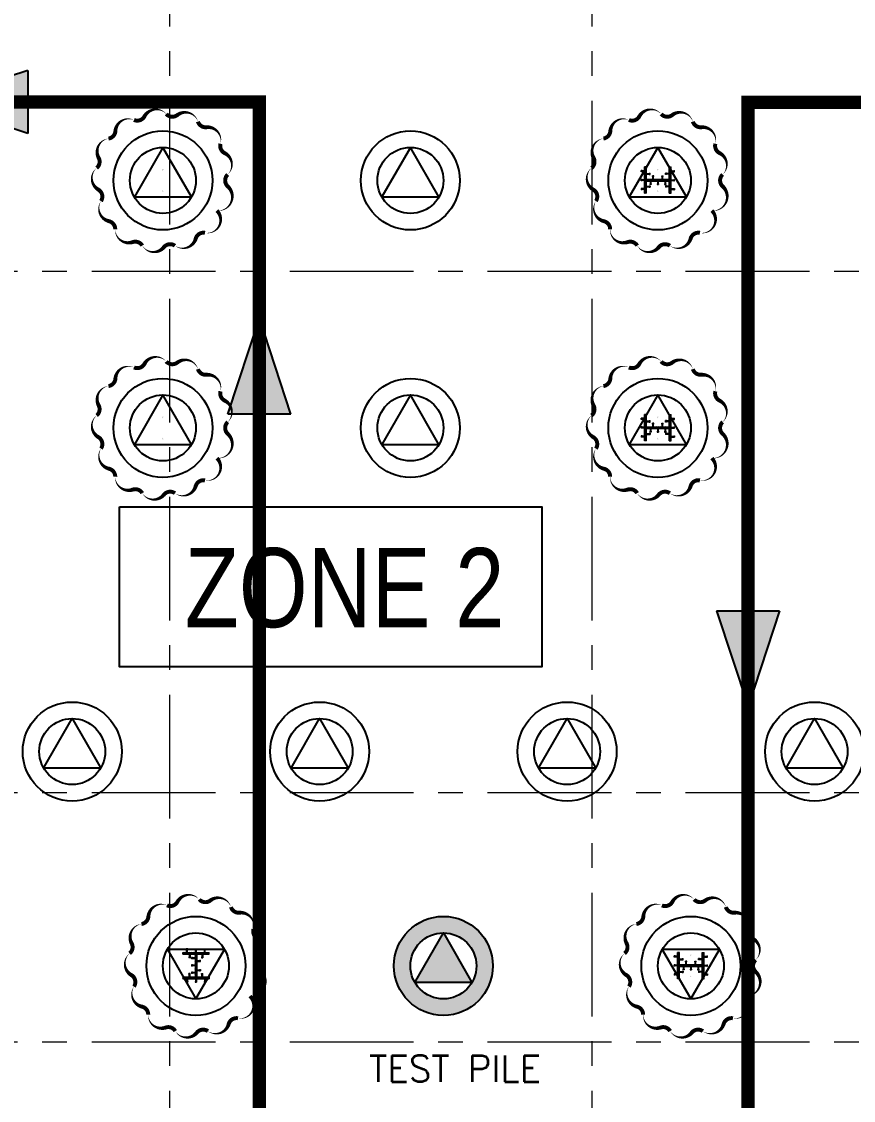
# Model space of a CAD drawing. Header units: millimetres. Extents: x -346728 to 1320345, y -537202 to -385966.
# Drawn here: x 439029 to 451635, y -461355 to -445010 of the extents above; entities that cross this region are included whole.
import ezdxf

# ---------------------------------------------------------------- set-up
doc = ezdxf.new("R2010")
doc.units = ezdxf.units.MM
doc.header["$LTSCALE"] = 100
doc.linetypes.add('X1326_GLB$0$CENTER', pattern=[2, 1.25, -0.25, 0.25, -0.25])
for name, color, linetype in [('hach', 253, 'Continuous'), ('PL', 3, 'Continuous'), ('PLT', 6, 'Continuous'), ('thep doc', 6, 'Continuous')]:
    doc.layers.add(name, color=color, linetype=linetype)
for name, color, linetype, lineweight in [('KCMANH', 8, 'Continuous', 13), ('KINGPOST', 5, 'Continuous', 20), ('X1326_GLB$0$A-tim', 8, 'X1326_GLB$0$CENTER', 9)]:
    doc.layers.add(name, color=color, linetype=linetype, lineweight=lineweight)
doc.styles.add('simplex', font='simplex.shx')
doc.styles.add('TOAN - FONT ARIAL', font='Arial_1.ttf', dxfattribs={"width": 0.8})
pattern_1 = [(45, (188543.33, 11377564.439), (-8.980256121, 8.980256121), []), (135, (188543.33, 11377564.439), (-8.980256121, -8.980256121), [])]

# ---------------------------------------------------------------- blocks, each defined once
blk = doc.blocks.new('LVL-KHUNGTEN')
blk.add_lwpolyline([(61072.9, 41092.8), (119123.5, 41092.8), (119123.5, 61.9), (61072.9, 61.9)], close=True)
blk = doc.blocks.new('KP50')
at = {"ltscale": 0.1}
h = blk.add_hatch(color=6, dxfattribs=at)
h.dxf.hatch_style = 1
h.paths.add_polyline_path([(14, 171), (-14, 171), (-14, 142)])
h.paths.add_polyline_path([(-14, -142), (-14, -171), (14, -171)])
at = {"layer": 'KCMANH', "linetype": 'ByBlock'}
h = blk.add_hatch(dxfattribs=at)
h.set_pattern_fill('ANSI37', color=6, scale=4, style=0)
h.set_pattern_definition(pattern_1)
h.paths.add_polyline_path([(-200, 200), (-200, 171), (200, 171), (200, 200)])
h = blk.add_hatch(dxfattribs=at)
h.set_pattern_fill('ANSI37', color=6, scale=4, style=0)
h.set_pattern_definition([(45, (188728.93, 11377564.439), (-8.980256121, 8.980256121), []), (135, (188728.93, 11377564.439), (-8.980256121, -8.980256121), [])])
h.paths.add_polyline_path([(14, 171), (-14, 142), (-14, -142), (14, -171)])
h = blk.add_hatch(dxfattribs=at)
h.set_pattern_fill('ANSI37', color=6, scale=4, style=0)
h.set_pattern_definition(pattern_1)
h.paths.add_polyline_path([(-200, -171), (-200, -200), (200, -200), (200, -171)])
for p, q in [((-125, 253), (-146, 253)), ((-146, 240), (-146, 253)), ((-125, 240), (-146, 240)), ((-142, 200), (-142, 240)), ((-129, 200), (-129, 240)), ((-125, 240), (-125, 253)), ((-102, 171), (-102, 131)), ((-89, 171), (-89, 131)), ((-10, 253), (10, 253)), ((-10, 240), (-10, 253)), ((-10, 240), (10, 240)), ((-6, 200), (-6, 240)), ((6, 200), (6, 240)), ((10, 240), (10, 253)), ((89, 171), (89, 131)), ((102, 171), (102, 131)), ((125, 253), (146, 253)), ((125, 240), (125, 253)), ((125, 240), (146, 240)), ((129, 200), (129, 240)), ((142, 200), (142, 240)), ((146, 240), (146, 253)), ((-85, 131), (-106, 131)), ((-106, 131), (-106, 118)), ((-85, 118), (-106, 118)), ((-85, 131), (-85, 118)), ((-67, 100), (-67, 120)), ((-54, 120), (-67, 120)), ((-54, 100), (-67, 100)), ((-67, 10), (-67, -10)), ((-54, 10), (-67, 10)), ((-54, 100), (-54, 120)), ((-14, 116), (-54, 116)), ((-14, 104), (-54, 104)), ((-54, 10), (-54, -10)), ((-14, 6), (-54, 6)), ((14, 76), (54, 76)), ((14, 64), (54, 64)), ((54, 60), (54, 80)), ((54, 80), (67, 80)), ((54, 60), (67, 60)), ((67, 60), (67, 80)), ((85, 131), (106, 131)), ((85, 131), (85, 118)), ((85, 118), (106, 118)), ((106, 131), (106, 118)), ((-85, -118), (-106, -118)), ((-106, -131), (-106, -118)), ((-85, -131), (-106, -131)), ((-102, -171), (-102, -131)), ((-89, -171), (-89, -131)), ((-85, -131), (-85, -118)), ((-54, -10), (-67, -10)), ((-67, -100), (-67, -120)), ((-54, -100), (-67, -100)), ((-54, -120), (-67, -120)), ((-14, -6), (-54, -6)), ((-54, -100), (-54, -120)), ((-14, -104), (-54, -104)), ((-14, -116), (-54, -116)), ((14, -64), (54, -64)), ((14, -76), (54, -76)), ((54, -60), (54, -80)), ((54, -60), (67, -60)), ((54, -80), (67, -80)), ((67, -60), (67, -80)), ((85, -118), (106, -118)), ((85, -131), (85, -118)), ((85, -131), (106, -131)), ((89, -171), (89, -131)), ((102, -171), (102, -131)), ((106, -131), (106, -118)), ((-125, -240), (-146, -240)), ((-146, -240), (-146, -253)), ((-125, -253), (-146, -253)), ((-142, -200), (-142, -240)), ((-129, -200), (-129, -240)), ((-125, -240), (-125, -253)), ((-10, -240), (10, -240)), ((-10, -240), (-10, -253)), ((-10, -253), (10, -253)), ((-6, -200), (-6, -240)), ((6, -200), (6, -240)), ((10, -240), (10, -253)), ((125, -240), (146, -240)), ((125, -240), (125, -253)), ((125, -253), (146, -253)), ((129, -200), (129, -240)), ((142, -200), (142, -240)), ((146, -240), (146, -253))]:
    blk.add_line(p, q, dxfattribs=at)
at = {"layer": 'KINGPOST', "color": 6, "linetype": 'ByBlock'}
for p, q in [((-200, 200), (200, 200)), ((-200, 171), (-200, 200)), ((-200, 171), (200, 171)), ((-14, 171), (-14, -171)), ((-14, 142), (14, 171)), ((14, 171), (14, -171)), ((200, 171), (200, 200)), ((-14, -142), (14, -171)), ((-200, -171), (200, -171)), ((-200, -171), (-200, -200)), ((-200, -200), (200, -200)), ((200, -171), (200, -200))]:
    blk.add_line(p, q, dxfattribs=at)
blk.add_lwpolyline([(-14, 0), (14, 0)], dxfattribs=at)
blk = doc.blocks.new('B1 Kingpost Layout Plan1')
at = {"layer": 'KCMANH', "linetype": 'ByBlock', "rotation": 90}
for p in [(78075, -32646, 0), (78075, -36396, 0), (78575, -44546, 0)]:
    blk.add_blockref('KP50', p, dxfattribs=at)
at = {"layer": 'KCMANH', "linetype": 'ByBlock'}
blk.add_blockref('KP50', (71075, -44546, 0), dxfattribs=at)

msp = doc.modelspace()

# ---------------------------------------------------------------- hatches: boundary and pattern name
at = {"ltscale": 0.1}
h = msp.add_hatch(color=6, dxfattribs=at)
h.dxf.hatch_style = 1
h.paths.add_polyline_path([(441185.6, -447245.3), (441156.8, -447245.3), (441156.8, -447274.1)])
h.paths.add_polyline_path([(441156.8, -447558.9), (441156.8, -447587.7), (441185.6, -447587.7)])
h = msp.add_hatch(color=6, dxfattribs=at)
h.dxf.hatch_style = 1
h.paths.add_polyline_path([(448685.6, -447245.3), (448656.8, -447245.3), (448656.8, -447274.1)])
h.paths.add_polyline_path([(448656.8, -447558.9), (448656.8, -447587.7), (448685.6, -447587.7)])
h = msp.add_hatch(color=6, dxfattribs=at)
h.dxf.hatch_style = 1
h.paths.add_polyline_path([(441185.6, -450995.3), (441156.8, -450995.3), (441156.8, -451024.1)])
h.paths.add_polyline_path([(441156.8, -451308.9), (441156.8, -451337.7), (441185.6, -451337.7)])
h = msp.add_hatch(color=6, dxfattribs=at)
h.dxf.hatch_style = 1
h.paths.add_polyline_path([(448685.6, -450995.3), (448656.8, -450995.3), (448656.8, -451024.1)])
h.paths.add_polyline_path([(448656.8, -451308.9), (448656.8, -451337.7), (448685.6, -451337.7)])
h = msp.add_hatch(color=6, dxfattribs=at)
h.dxf.hatch_style = 1
h.paths.add_polyline_path([(441685.6, -459145.4), (441656.8, -459145.4), (441656.8, -459174.2)])
h.paths.add_polyline_path([(441656.8, -459459), (441656.8, -459487.8), (441685.6, -459487.8)])
h = msp.add_hatch(color=6, dxfattribs=at)
h.dxf.hatch_style = 1
h.paths.add_polyline_path([(449185.6, -459145.4), (449156.8, -459145.4), (449156.8, -459174.2)])
h.paths.add_polyline_path([(449156.8, -459459), (449156.8, -459487.8), (449185.6, -459487.8)])
at = {"layer": 'hach'}
h = msp.add_hatch(dxfattribs=at)
h.set_pattern_fill('ANSI31', color=256, scale=70)
h.set_pattern_definition([(45, (342151.22, -508591.22), (-157.15448, 157.15448), [])])
h.paths.add_polyline_path([(362433.4, -410142.2), (348853.9, -428107.5), (376146.7, -501359), (382446.8, -503970.9), (458369.1, -469396.6), (462927.9, -462329.4), (462919.8, -415142.7), (457917.8, -410142.2)])
h.paths.add_polyline_path([(363030.6, -411342.2), (350208.3, -428305.7), (377088.8, -500450.6), (382424.3, -502662.6), (457551.5, -468450.4), (461727.8, -461976.1), (461719.7, -415639.4), (457420.9, -411342.2)], flags=16)
h = msp.add_hatch(dxfattribs=at)
h.set_pattern_fill('AR-CONC', color=256, scale=4)
h.set_pattern_definition([(50, (342151.2, -508591.2), (728.7387, -63.7563), [76.2, -838.2]), (355, (342151.2, -508591.2), (-140.9737, 764.2274), [60.96, -670.5623]), (100.45144, (342211.95, -508596.54), (587.765, 700.471), [64.76, -712.361]), (46.1842, (342151.2, -508388), (1084.316, -168.1693), [114.3, -1257.3]), (96.63556, (342241.6, -508402), (949.6165, 989.7045), [97.14, -1068.5424]), (351.18415, (342151.2, -508388), (949.6165, 989.7045), [91.44, -1005.839]), (21, (342252.8, -508438.8), (606.4576, -409.0608), [76.2, -838.2]), (326, (342252.8, -508438.8), (247.208, 736.752), [60.96, -670.56]), (71.45144, (342303.36, -508472.9), (853.6657, 327.691), [64.76, -712.3598]), (37.5, (342151.22, -508591.22), (12.3544, 338.22016), [0, -662.432, 0, -680.72, 0, -673.1]), (7.5, (342151.22, -508591.22), (267.27865, 400.7223), [0, -388.112, 0, -647.192, 0, -256.54]), (327.5, (341924.65, -508591.22), (542.3624, -22.91498), [0, -254, 0, -792.48, 0, -1051.56]), (317.5, (341823.05, -508591.2), (592.5167, 101.706), [0, -330.2, 0, -526.288, 0, -746.76])])
h.paths.add_polyline_path([(362433.4, -410142.2), (348853.9, -428107.5), (376146.7, -501359), (382446.8, -503970.9), (458369.1, -469396.6), (462927.9, -462329.4), (462919.8, -415142.7), (457917.8, -410142.2)])
h.paths.add_polyline_path([(363030.6, -411342.2), (350208.3, -428305.7), (377088.8, -500450.6), (382424.3, -502662.6), (457551.5, -468450.4), (461727.8, -461976.1), (461719.7, -415639.4), (457420.9, -411342.2)], flags=16)
at = {"layer": 'PL'}
h = msp.add_hatch(color=6, dxfattribs=at)
h.dxf.hatch_style = 1
h.paths.add_polyline_path([(444671.2, -459316.6, 1), (446171.2, -459316.6, 1)])
h.paths.add_polyline_path([(445921.2, -459316.6, -1), (444921.2, -459316.6, -1)], flags=16)
h.paths.add_polyline_path([(445421.2, -458816.6), (445854.2, -459566.6), (444988.2, -459566.6)], flags=0)
h = msp.add_hatch(color=8, dxfattribs=at)
h.dxf.hatch_style = 1
h.paths.add_polyline_path([(444671.2, -459316.6, 1), (446171.2, -459316.6, 1)])
h.paths.add_polyline_path([(445921.2, -459316.6, -1), (444921.2, -459316.6, -1)], flags=16)
h.paths.add_polyline_path([(445421.2, -458816.6), (445854.2, -459566.6), (444988.2, -459566.6)], flags=0)
h = msp.add_hatch(color=6, dxfattribs=at)
h.dxf.hatch_style = 1
h.paths.add_polyline_path([(445421.2, -458816.6), (444988.2, -459566.6), (445854.2, -459566.6)])
h = msp.add_hatch(color=8, dxfattribs=at)
h.dxf.hatch_style = 1
h.paths.add_polyline_path([(445421.2, -458816.6), (444988.2, -459566.6), (445854.2, -459566.6)])
at = {"layer": 'thep doc'}
h = msp.add_hatch(dxfattribs=at)
h.set_pattern_fill('ANSI31', color=256, angle=-90)
h.set_pattern_definition([(315, (780493.99038, -263614.71171), (0.08838834765, 0.08838834765), [])])
h.paths.add_polyline_path([(439123.1, -446706), (439123.1, -446227.4), (437669.8, -446227.4)])
h.paths.add_polyline_path([(437669.8, -446227.4), (439123.1, -446227.4), (439123.1, -445748.8)])
h = msp.add_hatch(dxfattribs=at)
h.set_pattern_fill('ANSI31', color=256, angle=180)
h.set_pattern_definition([(225, (625245.71614, -792329.76771), (0.08838834765, -0.08838834765), [])])
h.paths.add_polyline_path([(442154.4, -450958.9), (442633, -450958.9), (442633, -449505.6)])
h.paths.add_polyline_path([(442633, -450958.9), (443111.6, -450958.9), (442633, -449505.6)])
h = msp.add_hatch(dxfattribs=at)
h.set_pattern_fill('ANSI31', color=256)
h.set_pattern_definition([(45, (267425.56963, -112565.07467), (-0.08838834765, 0.08838834765), [])])
h.paths.add_polyline_path([(450516.9, -453935.9), (450038.3, -453935.9), (450038.3, -455389.2)])
h.paths.add_polyline_path([(450038.3, -453935.9), (449559.7, -453935.9), (450038.3, -455389.2)])

# ---------------------------------------------------------------- linework, layer by layer
at = {"color": 6, "elevation": -2718.3}
for points in [[(442153.2, -447326.7, 0, 60, 0.5205671), (442106.5, -447002.2, 60, 60, -0.3534527), (442042.9, -446861.1, 0, 60, 0.5205671), (441830.5, -446610.9, 60, 60, -0.3534915), (441701.6, -446525.2, 0, 60, 0.5205671), (441388.8, -446426.2, 60, 60, -0.3944899), (441221.4, -446409.8, 0, 60, 0.520567), (440890.5, -446446.6, 60, 60, -0.3907151), (440732.3, -446500, 0, 60, 0.520567), (440451, -446668.8, 60, 60, -0.3534934), (440345.5, -446782.1, 0, 60, 0.5205671), (440197, -447074.8, 60, 60, -0.3571345), (440166.7, -447227.9, 0, 60, 0.520567), (440192.4, -447555.6, 60, 60, -0.4289707), (440232.7, -447729.5, 0, 60, 0.520567), (440353.4, -448034.3, 60, 60, -0.3534582), (440448.1, -448156.8, 0, 60, 0.520567), (440712.8, -448350.9, 60, 60, -0.3534893), (440858.1, -448404.3, 0, 60, 0.5205671), (441185.3, -448427.9, 60, 60, -0.3982747), (441353.2, -448406, 0, 60, 0.520567), (441667.8, -448297.6, 60, 60, -0.3869502), (441808.9, -448210.4, 0, 60, 0.7314349), (441989.5, -447874.1, 0, 60, 0.7206829), (442154.1, -447507.2, 60, 60, -0.4358983)], [(449653.2, -447326.7, 0, 60, 0.5205671), (449606.5, -447002.2, 60, 60, -0.3534527), (449542.9, -446861.1, 0, 60, 0.5205671), (449330.5, -446610.9, 60, 60, -0.3534915), (449201.6, -446525.2, 0, 60, 0.5205671), (448888.8, -446426.2, 60, 60, -0.3944899), (448721.4, -446409.8, 0, 60, 0.520567), (448390.5, -446446.6, 60, 60, -0.3907151), (448232.3, -446500, 0, 60, 0.520567), (447951, -446668.8, 60, 60, -0.3534934), (447845.5, -446782.1, 0, 60, 0.5205671), (447697, -447074.8, 60, 60, -0.3571345), (447666.7, -447227.9, 0, 60, 0.520567), (447692.4, -447555.6, 60, 60, -0.4289707), (447732.7, -447729.5, 0, 60, 0.520567), (447853.4, -448034.3, 60, 60, -0.3534582), (447948.1, -448156.8, 0, 60, 0.520567), (448212.8, -448350.9, 60, 60, -0.3534893), (448358.1, -448404.3, 0, 60, 0.5205671), (448685.3, -448427.9, 60, 60, -0.3982747), (448853.2, -448406, 0, 60, 0.520567), (449167.8, -448297.6, 60, 60, -0.3869502), (449308.9, -448210.4, 0, 60, 0.7314349), (449489.5, -447874.1, 0, 60, 0.7206829), (449654.1, -447507.2, 60, 60, -0.4358983)], [(442153.2, -451076.7, 0, 60, 0.5205671), (442106.5, -450752.2, 60, 60, -0.3534527), (442042.9, -450611.1, 0, 60, 0.5205671), (441830.5, -450360.9, 60, 60, -0.3534915), (441701.6, -450275.2, 0, 60, 0.5205671), (441388.8, -450176.2, 60, 60, -0.3944899), (441221.4, -450159.8, 0, 60, 0.520567), (440890.5, -450196.6, 60, 60, -0.3907151), (440732.3, -450250, 0, 60, 0.520567), (440451, -450418.8, 60, 60, -0.3534934), (440345.5, -450532.1, 0, 60, 0.5205671), (440197, -450824.8, 60, 60, -0.3571345), (440166.7, -450977.9, 0, 60, 0.520567), (440192.4, -451305.6, 60, 60, -0.4289707), (440232.7, -451479.5, 0, 60, 0.520567), (440353.4, -451784.3, 60, 60, -0.3534582), (440448.1, -451906.8, 0, 60, 0.520567), (440712.8, -452100.9, 60, 60, -0.3534893), (440858.1, -452154.3, 0, 60, 0.5205671), (441185.3, -452177.9, 60, 60, -0.3982747), (441353.2, -452156, 0, 60, 0.520567), (441667.8, -452047.6, 60, 60, -0.3869502), (441808.9, -451960.4, 0, 60, 0.7314349), (441989.5, -451624.1, 0, 60, 0.7206829), (442154.1, -451257.2, 60, 60, -0.4358983)], [(449653.2, -451076.7, 0, 60, 0.5205671), (449606.5, -450752.2, 60, 60, -0.3534527), (449542.9, -450611.1, 0, 60, 0.5205671), (449330.5, -450360.9, 60, 60, -0.3534915), (449201.6, -450275.2, 0, 60, 0.5205671), (448888.8, -450176.2, 60, 60, -0.3944899), (448721.4, -450159.8, 0, 60, 0.520567), (448390.5, -450196.6, 60, 60, -0.3907151), (448232.3, -450250, 0, 60, 0.520567), (447951, -450418.8, 60, 60, -0.3534934), (447845.5, -450532.1, 0, 60, 0.5205671), (447697, -450824.8, 60, 60, -0.3571345), (447666.7, -450977.9, 0, 60, 0.520567), (447692.4, -451305.6, 60, 60, -0.4289707), (447732.7, -451479.5, 0, 60, 0.520567), (447853.4, -451784.3, 60, 60, -0.3534582), (447948.1, -451906.8, 0, 60, 0.520567), (448212.8, -452100.9, 60, 60, -0.3534893), (448358.1, -452154.3, 0, 60, 0.5205671), (448685.3, -452177.9, 60, 60, -0.3982747), (448853.2, -452156, 0, 60, 0.520567), (449167.8, -452047.6, 60, 60, -0.3869502), (449308.9, -451960.4, 0, 60, 0.7314349), (449489.5, -451624.1, 0, 60, 0.7206829), (449654.1, -451257.2, 60, 60, -0.4358983)], [(442653.3, -459226.8, 0, 60, 0.5205671), (442606.6, -458902.3, 60, 60, -0.3534527), (442543, -458761.2, 0, 60, 0.5205671), (442330.6, -458510.9, 60, 60, -0.3534915), (442201.6, -458425.2, 0, 60, 0.5205671), (441888.8, -458326.3, 60, 60, -0.3944899), (441721.5, -458309.9, 0, 60, 0.520567), (441390.6, -458346.6, 60, 60, -0.3907151), (441232.4, -458400.1, 0, 60, 0.520567), (440951.1, -458568.9, 60, 60, -0.3534934), (440845.5, -458682.2, 0, 60, 0.5205671), (440697, -458974.9, 60, 60, -0.3571345), (440666.7, -459128, 0, 60, 0.520567), (440692.4, -459455.7, 60, 60, -0.4289707), (440732.7, -459629.6, 0, 60, 0.520567), (440853.5, -459934.4, 60, 60, -0.3534582), (440948.1, -460056.9, 0, 60, 0.520567), (441212.8, -460251, 60, 60, -0.3534893), (441358.1, -460304.4, 0, 60, 0.5205671), (441685.3, -460328, 60, 60, -0.3982747), (441853.3, -460306.1, 0, 60, 0.520567), (442167.9, -460197.6, 60, 60, -0.3869502), (442309, -460110.5, 0, 60, 0.7314349), (442489.6, -459774.2, 0, 60, 0.7206829), (442654.2, -459407.2, 60, 60, -0.4358983)], [(450153.3, -459226.8, 0, 60, 0.5205671), (450106.6, -458902.3, 60, 60, -0.3534527), (450043, -458761.2, 0, 60, 0.5205671), (449830.6, -458510.9, 60, 60, -0.3534915), (449701.6, -458425.2, 0, 60, 0.5205671), (449388.8, -458326.3, 60, 60, -0.3944899), (449221.5, -458309.9, 0, 60, 0.520567), (448890.6, -458346.6, 60, 60, -0.3907151), (448732.4, -458400.1, 0, 60, 0.520567), (448451.1, -458568.9, 60, 60, -0.3534934), (448345.5, -458682.2, 0, 60, 0.5205671), (448197, -458974.9, 60, 60, -0.3571345), (448166.7, -459128, 0, 60, 0.520567), (448192.4, -459455.7, 60, 60, -0.4289707), (448232.7, -459629.6, 0, 60, 0.520567), (448353.5, -459934.4, 60, 60, -0.3534582), (448448.1, -460056.9, 0, 60, 0.520567), (448712.8, -460251, 60, 60, -0.3534893), (448858.1, -460304.4, 0, 60, 0.5205671), (449185.3, -460328, 60, 60, -0.3982747), (449353.3, -460306.1, 0, 60, 0.520567), (449667.9, -460197.6, 60, 60, -0.3869502), (449809, -460110.5, 0, 60, 0.7314349), (449989.6, -459774.2, 0, 60, 0.7206829), (450154.2, -459407.2, 60, 60, -0.4358983)]]:
    msp.add_lwpolyline(points, format="xyseb", close=True, dxfattribs=at)
at = {"layer": 'PL', "elevation": -1404.9}
for points in [[(440738.1, -447666.5), (441604.2, -447666.5), (441171.2, -446916.5)], [(440738.1, -447666.5), (441604.2, -447666.5), (441171.2, -446916.5)], [(444488.1, -447666.5), (445354.2, -447666.5), (444921.2, -446916.5)], [(444488.1, -447666.5), (445354.2, -447666.5), (444921.2, -446916.5)], [(448238.1, -447666.5), (449104.2, -447666.5), (448671.2, -446916.5)], [(448238.1, -447666.5), (449104.2, -447666.5), (448671.2, -446916.5)], [(440738.1, -451416.5), (441604.2, -451416.5), (441171.2, -450666.5)], [(440738.1, -451416.5), (441604.2, -451416.5), (441171.2, -450666.5)], [(444488.1, -451416.5), (445354.2, -451416.5), (444921.2, -450666.5)], [(444488.1, -451416.5), (445354.2, -451416.5), (444921.2, -450666.5)], [(448238.1, -451416.5), (449104.2, -451416.5), (448671.2, -450666.5)], [(448238.1, -451416.5), (449104.2, -451416.5), (448671.2, -450666.5)], [(440229.2, -456319), (439363.2, -456319), (439796.2, -455569)], [(440229.2, -456319), (439363.2, -456319), (439796.2, -455569)], [(443979.2, -456319), (443113.2, -456319), (443546.2, -455569)], [(443979.2, -456319), (443113.2, -456319), (443546.2, -455569)], [(447729.2, -456319), (446863.2, -456319), (447296.2, -455569)], [(447729.2, -456319), (446863.2, -456319), (447296.2, -455569)], [(451479.2, -456319), (450613.2, -456319), (451046.2, -455569)], [(451479.2, -456319), (450613.2, -456319), (451046.2, -455569)], [(445854.2, -459566.6), (444988.2, -459566.6), (445421.2, -458816.6)], [(445854.2, -459566.6), (444988.2, -459566.6), (445421.2, -458816.6)], [(442104.2, -459066.6), (441238.2, -459066.6), (441671.2, -459816.6)], [(442104.2, -459066.6), (441238.2, -459066.6), (441671.2, -459816.6)], [(449604.2, -459066.6), (448738.2, -459066.6), (449171.2, -459816.6)], [(449604.2, -459066.6), (448738.2, -459066.6), (449171.2, -459816.6)]]:
    msp.add_lwpolyline(points, close=True, dxfattribs=at)
at = {"layer": 'PL'}
for centre, radius in [((441171.2, -447416.5, -1404.9), 750), ((441171.2, -447416.5, -1404.9), 750), ((444921.2, -447416.5, -1404.9), 750), ((444921.2, -447416.5, -1404.9), 750), ((448671.2, -447416.5, -1404.9), 750), ((448671.2, -447416.5, -1404.9), 750), ((441171.2, -447416.5, -1404.9), 500), ((441171.2, -447416.5, -1404.9), 500), ((444921.2, -447416.5, -1404.9), 500), ((444921.2, -447416.5, -1404.9), 500), ((448671.2, -447416.5, -1404.9), 500), ((448671.2, -447416.5, -1404.9), 500), ((441171.2, -451166.5, -1404.9), 750), ((441171.2, -451166.5, -1404.9), 750), ((444921.2, -451166.5, -1404.9), 750), ((444921.2, -451166.5, -1404.9), 750), ((448671.2, -451166.5, -1404.9), 750), ((448671.2, -451166.5, -1404.9), 750), ((441171.2, -451166.5, -1404.9), 500), ((441171.2, -451166.5, -1404.9), 500), ((444921.2, -451166.5, -1404.9), 500), ((444921.2, -451166.5, -1404.9), 500), ((448671.2, -451166.5, -1404.9), 500), ((448671.2, -451166.5, -1404.9), 500), ((439796.2, -456069, -1404.9), 750), ((439796.2, -456069, -1404.9), 750), ((443546.2, -456069, -1404.9), 750), ((443546.2, -456069, -1404.9), 750), ((447296.2, -456069, -1404.9), 750), ((447296.2, -456069, -1404.9), 750), ((451046.2, -456069, -1404.9), 750), ((451046.2, -456069, -1404.9), 750), ((439796.2, -456069, -1404.9), 500), ((439796.2, -456069, -1404.9), 500), ((443546.2, -456069, -1404.9), 500), ((443546.2, -456069, -1404.9), 500), ((447296.2, -456069, -1404.9), 500), ((447296.2, -456069, -1404.9), 500), ((451046.2, -456069, -1404.9), 500), ((451046.2, -456069, -1404.9), 500), ((441671.2, -459316.6, -1404.9), 750), ((441671.2, -459316.6, -1404.9), 750), ((445421.2, -459316.6, -1404.9), 750), ((445421.2, -459316.6, -1404.9), 750), ((449171.2, -459316.6, -1404.9), 750), ((449171.2, -459316.6, -1404.9), 750), ((441671.2, -459316.6, -1404.9), 500), ((441671.2, -459316.6, -1404.9), 500), ((445421.2, -459316.6, -1404.9), 500), ((445421.2, -459316.6, -1404.9), 500), ((449171.2, -459316.6, -1404.9), 500), ((449171.2, -459316.6, -1404.9), 500)]:
    msp.add_circle(centre, radius, dxfattribs=at)
at = {"layer": 'thep doc'}
for p, q in [((439123.1, -445748.8, -3876.7), (439123.1, -446706, -3876.7)), ((443111.6, -450958.9, -3876.7), (442154.4, -450958.9, -3876.7)), ((449559.7, -453935.9, -3876.7), (450516.9, -453935.9, -3876.7))]:
    msp.add_line(p, q, dxfattribs=at)
at = {"layer": 'thep doc', "elevation": -3876.7}
for points in [[(439123.1, -445748.8), (437669.8, -446227.4)], [(439123.1, -446706), (437669.8, -446227.4)], [(442154.4, -450958.9), (442633, -449505.6)], [(443111.6, -450958.9), (442633, -449505.6)], [(449559.7, -453935.9), (450038.3, -455389.2)], [(450516.9, -453935.9), (450038.3, -455389.2)]]:
    msp.add_lwpolyline(points, dxfattribs=at)
at = {"layer": 'thep doc', "const_width": 200, "elevation": -3876.7}
msp.add_lwpolyline([(457667.2, -465299.5), (457667.2, -446233.9), (450038.3, -446233.9), (450038.3, -470065.1), (442633, -470065.1), (442633, -446227.4), (434656.1, -446227.4), (434656.1, -476084)], dxfattribs=at)
at = {"layer": 'thep doc', "color": 40, "true_color": 0xf8d731, "elevation": -3876.7}
msp.add_lwpolyline([(440510.8, -452361.4), (446910.9, -452361.4), (446910.9, -454788.4), (440510.8, -454788.4)], close=True, dxfattribs=at)
at = {"layer": 'X1326_GLB$0$A-tim', "ltscale": 15}
for p, q in [((441271.2, -398208.6, -1404.9), (441271.2, -512162.7, -1404.9)), ((447671.3, -398208.6, -1404.9), (447671.3, -512162.7, -1404.9)), ((341092.1, -448791.5, -1404.9), (475778.7, -448791.5, -1404.9)), ((341092.1, -456691.6, -1404.9), (475778.7, -456691.6, -1404.9)), ((341092.1, -460466.8, -1404.9), (475778.7, -460466.8, -1404.9))]:
    msp.add_line(p, q, dxfattribs=at)

# ---------------------------------------------------------------- block references
at = {"extrusion": (0.00597, -2.28885e-18, 0.999982), "xscale": 3.385207865094198, "yscale": 3.385207865094198, "zscale": 3.385207865094198}
msp.add_blockref('LVL-KHUNGTEN', (112985.2, -525073.6, 1027.7), dxfattribs=at)
msp.add_blockref('B1 Kingpost Layout Plan1', (370596.3, -414766, -1404.9))

# ---------------------------------------------------------------- texts
at = {"layer": 'PLT', "style": 'simplex'}
msp.add_text('TEST PILE', height=400, dxfattribs=at).set_placement((444296.2, -461072.2, -1404.9))
at = {"layer": 'thep doc', "color": 40, "true_color": 0xf8d731, "insert": (441502.8, -452985.7, -1402.2), "char_height": 1200, "attachment_point": 1, "style": 'TOAN - FONT ARIAL'}
msp.add_mtext('\\A1;ZONE 2', dxfattribs=at)

doc.saveas('drawing.dxf')
